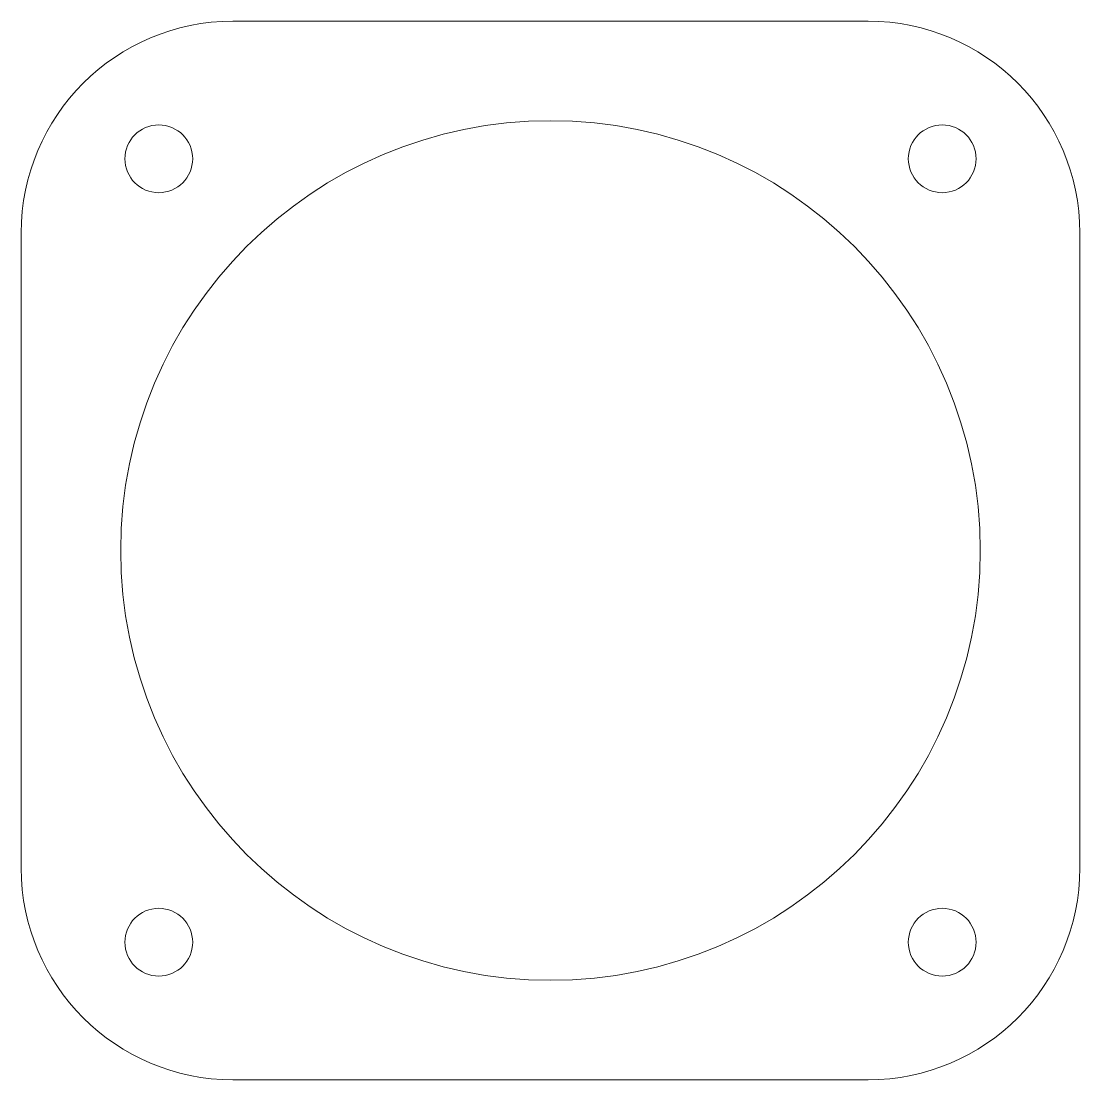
# Model space of a CAD drawing. Header units: millimetres. Extents: x -25 to 25, y -25 to 25.
import ezdxf

# ---------------------------------------------------------------- set-up
doc = ezdxf.new("R2010")
doc.units = ezdxf.units.MM

msp = doc.modelspace()

# ---------------------------------------------------------------- linework, layer by layer
at = {"color": 7, "linetype": 'Continuous', "lineweight": 15}
for p, q in [((-15, 25), (15, 25)), ((-25, -15), (-25, 15)), ((25, 15), (25, -15)), ((15, -25), (-15, -25))]:
    msp.add_line(p, q, dxfattribs=at)
for centre, radius in [((0, 0), 20.3), ((-18.5, 18.5), 1.6), ((18.5, 18.5), 1.6), ((-18.5, -18.5), 1.6), ((18.5, -18.5), 1.6)]:
    msp.add_circle(centre, radius, dxfattribs=at)
for centre, start, end in [((-15, 15), 90, 180), ((15, 15), 0, 90), ((-15, -15), 180, 270), ((15, -15), 270, 0)]:
    msp.add_arc(centre, 10, start, end, dxfattribs=at)

doc.saveas('drawing.dxf')
